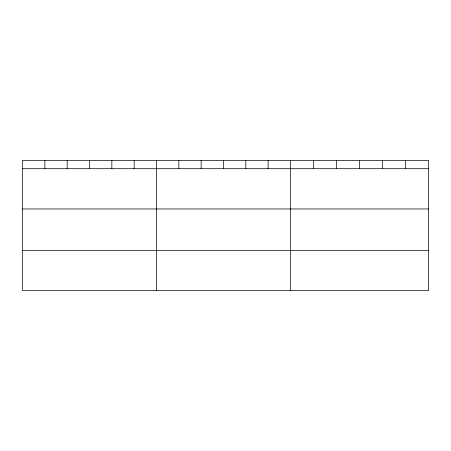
<?xml version="1.0" encoding="UTF-8"?>
<svg xmlns="http://www.w3.org/2000/svg" width="451" height="451" viewBox="0 0 451 451"><rect width="100%" height="100%" fill="white"/><g stroke="black" fill="none" stroke-linecap="round" stroke-linejoin="round"><path stroke-width="0.68" d="M428.45 168.702L428.45 290.658L22.55 290.658L22.55 160.342L428.45 160.342L428.45 168.702L22.55 168.702M22.55 208.948L428.45 208.948M22.55 250.412L428.45 250.412M405.449 160.342L405.449 168.702M382.448 160.342L382.448 168.702M359.447 160.342L359.447 168.702M336.446 160.342L336.446 168.702M313.445 160.342L313.445 168.702M290.444 160.342L290.444 290.658M268.12 160.342L268.12 168.702M245.795 160.342L245.795 168.702M223.47 160.342L223.47 168.702M201.146 160.342L201.146 168.702M178.821 160.342L178.821 168.702M156.497 160.342L156.497 290.658M134.172 160.342L134.172 168.702M111.848 160.342L111.848 168.702M89.523 160.342L89.523 168.702M67.199 160.342L67.199 168.702M44.874 160.342L44.874 168.702"/></g></svg>
